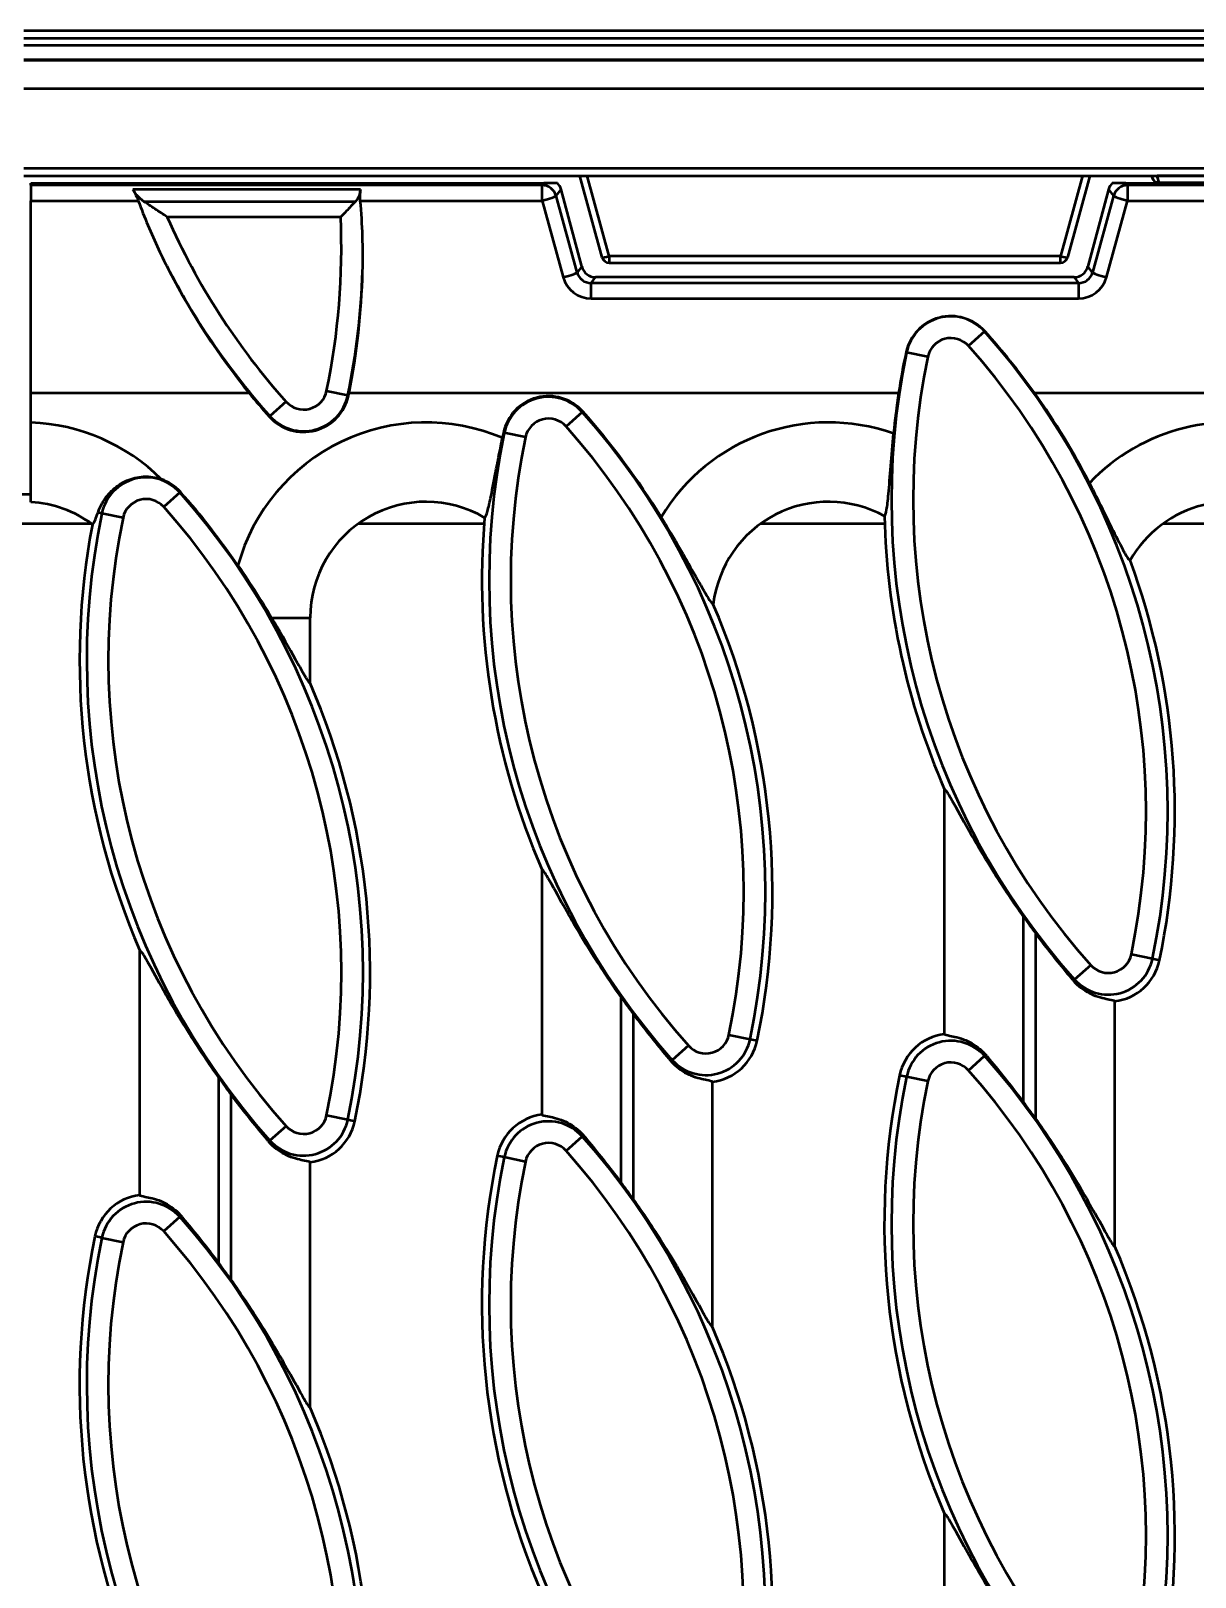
# Model space of a CAD drawing. Header units: millimetres. Extents: x 0 to 2774, y -40 to 1485.
# Drawn here: x 1466.5 to 1546.9, y 593.3 to 700 of the extents above; entities that cross this region are included whole.
import ezdxf

# ---------------------------------------------------------------- set-up
doc = ezdxf.new("R2010")
doc.units = ezdxf.units.MM
doc.header["$LTSCALE"] = 2.5
doc.layers.add('Sichtbar (ISO)', color=7, linetype='Continuous', lineweight=50)
doc.layers.add('Sichtbar schmal (ISO)', color=7, linetype='Continuous', lineweight=50)

msp = doc.modelspace()

# ---------------------------------------------------------------- linework, layer by layer
at = {"layer": 'Sichtbar (ISO)'}
for p, q in [((1965.988, 700.016), (1465.988, 700.016)), ((1965.988, 698.016), (1465.988, 698.016)), ((1965.988, 696.016), (1465.988, 696.016)), ((1465.988, 690.016), (1504.725, 690.016)), ((1466.488, 689.37), (1466.488, 689.516)), ((1466.488, 689.516), (1501.893, 689.516)), ((1502.837, 689.516), (1501.893, 689.516)), ((1505.933, 684.383), (1504.379, 690.016)), ((1504.886, 690.016), (1539.09, 690.016)), ((1539.597, 690.016), (1538.043, 684.383)), ((1539.251, 690.016), (1544.138, 690.016)), ((1542.083, 689.516), (1541.14, 689.516)), ((1542.083, 689.516), (1544.372, 689.516)), ((1543.854, 690.016), (1543.889, 689.886)), ((1544.138, 690.016), (1573.838, 690.016)), ((1573.728, 690.003), (1544.248, 690.003)), ((1544.372, 689.516), (1573.604, 689.516)), ((1466.488, 689.37), (1466.488, 688.299)), ((1504.512, 683.754), (1503.086, 689.077)), ((1540.89, 689.077), (1539.464, 683.754)), ((1466.488, 675.016), (1466.488, 688.299)), ((1538.502, 683.016), (1505.475, 683.016)), ((1506.415, 684.016), (1537.561, 684.016)), ((1466.488, 672.984), (1466.488, 675.016)), ((1481.556, 675.016), (1466.488, 675.016)), ((1526.385, 675.016), (1488.452, 675.016)), ((1553.65, 675.016), (1535.791, 675.016)), ((1466.488, 667.5), (1466.488, 672.984)), ((1466.488, 668.016), (1465.488, 668.016)), ((1485.766, 654.994), (1485.766, 659.516)), ((1529.544, 647.704), (1529.544, 630.773)), ((1501.766, 642.148), (1501.766, 625.217)), ((1473.988, 636.592), (1473.988, 619.662)), ((1541.321, 616.105), (1541.321, 633.036)), ((1513.544, 610.55), (1513.544, 627.481)), ((1485.766, 604.994), (1485.766, 621.925)), ((1529.544, 597.704), (1529.544, 580.773))]:
    msp.add_line(p, q, dxfattribs=at)
for centre, radius, start, end in [((1544.372, 690.016), 0.5, 195, 270), ((1506.415, 684.516), 0.5, 195.42277, 270), ((1537.561, 684.516), 0.5, 270, 344.57723), ((1520.059, 706.56), 49.775, 219.32698, 221.785), ((1485.312, 675.509), 3.175, 221.785, 348.215), ((1439.694, 685.026), 49.775, 348.215, 348.39735), ((1502.22, 671.633), 3.175, 41.785, 168.215), ((1575.615, 667.671), 49.775, 171.5151, 174.75934), ((1495.25, 646.138), 49.775, 27.09671, 35.46255), ((1467.472, 640.582), 49.775, 31.32338, 41.785), ((1547.837, 662.116), 49.775, 168.215, 168.64114), ((1474.442, 666.078), 3.175, 41.785, 70.76618), ((1439.694, 635.026), 49.775, 34.36694, 41.785), ((1465.988, 659.516), 8, 53.61332, 86.41668), ((1493.766, 659.516), 8, 59.63825, 180), ((1521.544, 659.516), 8, 61.05076, 173.44556), ((1549.321, 659.516), 8, 57.07077, 150.29643), ((1520.059, 656.56), 50.212, 169.21541, 203.43238), ((1547.837, 662.116), 50.212, 175.08441, 203.43238), ((1575.615, 667.671), 50.212, 181.31847, 203.43238), ((1495.25, 646.138), 50.212, 348.215, 20.20465), ((1467.472, 640.582), 50.212, 348.215, 23.28189), ((1439.694, 635.026), 50.212, 348.215, 23.43238), ((1575.615, 667.671), 49.775, 215.35783, 216.96405), ((1540.868, 636.62), 3.612, 277.21491, 348.215), ((1547.837, 662.116), 49.775, 215.35783, 216.96405), ((1529.997, 627.189), 3.612, 97.21491, 168.215), ((1513.09, 631.064), 3.612, 277.21491, 348.215), ((1520.059, 656.56), 49.775, 215.35783, 216.96405), ((1575.615, 617.671), 50.212, 168.215, 203.43238), ((1495.25, 596.138), 49.775, 35.35783, 36.96405), ((1485.312, 625.509), 3.612, 277.21491, 348.215), ((1502.22, 621.633), 3.612, 97.21491, 168.215), ((1547.837, 612.116), 50.212, 168.215, 203.43238), ((1467.472, 590.582), 49.775, 35.35783, 36.96405), ((1474.442, 616.078), 3.612, 97.21491, 168.215), ((1520.059, 606.56), 50.212, 168.215, 203.43238), ((1495.25, 596.138), 50.212, 348.215, 23.43238), ((1439.694, 585.026), 49.775, 35.35783, 36.96405), ((1467.472, 590.582), 50.212, 348.215, 23.43238), ((1439.694, 585.026), 50.212, 348.215, 23.43238)]:
    msp.add_arc(centre, radius, start, end, dxfattribs=at)
for centre, major_axis, ratio, start_param, end_param in [((1502.118, 688.812), (0.612, 0.798), 0.9939744, 5.6316035, 6.1409681), ((1541.858, 688.812), (-0.612, 0.798), 0.9939744, 0.1422172, 0.6515818), ((1544.234, 690.529), (0.137, -0.51), 0.947813, 5.8149227, 6.0344777), ((1520.059, 706.235), (0, -49.57), 0.9999784, 5.1907195, 5.3936832), ((1439.694, 684.7), (0, 49.711), 0.9999784, 4.5163222, 4.6865921), ((1505.48, 684.019), (-0.612, -0.798), 0.9939744, 5.6316035, 6.9347671), ((1538.496, 684.019), (0.612, -0.798), 0.9939744, 5.6316035, 6.9347671), ((1529.997, 677.168), (0, 3.161), 0.9999784, 5.4465612, 7.6418698), ((1495.25, 645.809), (0, 49.967), 0.9999784, 5.3366664, 5.4465612), ((1575.615, 667.344), (0, -49.825), 0.9999784, 4.5002771, 4.5578069)]:
    msp.add_ellipse(centre, major_axis=major_axis, ratio=ratio, start_param=start_param, end_param=end_param, dxfattribs=at)
for points in [[(1504.725, 690.016), (1504.778, 690.016), (1504.833, 690.016), (1504.886, 690.016)], [(1539.09, 690.016), (1539.143, 690.016), (1539.198, 690.015), (1539.251, 690.016)], [(1489.388, 683.418), (1489.429, 685.001), (1489.38, 686.647), (1489.227, 688.299)], [(1480.781, 663.124), (1481.672, 661.82), (1482.471, 660.574), (1483.106, 659.516)]]:
    msp.add_open_spline(points, degree=3, dxfattribs=at)
for points, knots in [([(1473.523, 689.081), (1473.549, 689.03), (1473.58, 688.974), (1473.668, 688.811), (1473.729, 688.695), (1473.827, 688.485), (1473.865, 688.393), (1473.899, 688.299)], [-0.098840568, -0.098840568, -0.098840568, -0.098840568, -0.075449261, -0.075449261, -0.03458802, -0.03458802, -0.004650822, -0.004650822, -0.004650822, -0.004650822]), ([(1474.31, 688.228), (1474.119, 688.357), (1473.936, 688.521), (1473.699, 688.794), (1473.598, 688.938), (1473.523, 689.081)], [0.96316051, 0.96316051, 0.96316051, 0.96316051, 1.03889631, 1.03889631, 1.09898258, 1.09898258, 1.09898258, 1.09898258]), ([(1489.24, 689.081), (1489.231, 688.932), (1489.196, 688.777), (1489.087, 688.507), (1488.994, 688.353), (1488.877, 688.228)], [0.02797662, 0.02797662, 0.02797662, 0.02797662, 0.08666065, 0.08666065, 0.14739709, 0.14739709, 0.14739709, 0.14739709]), ([(1489.227, 688.299), (1489.218, 688.4), (1489.214, 688.501), (1489.215, 688.71), (1489.221, 688.816), (1489.232, 688.973), (1489.237, 689.03), (1489.24, 689.081)], [-0.096963668, -0.096963668, -0.096963668, -0.096963668, -0.066667261, -0.066667261, -0.032630314, -0.032630314, -0.010677239, -0.010677239, -0.010677239, -0.010677239]), ([(1473.899, 688.299), (1474.319, 687.156), (1474.791, 686.032), (1475.542, 684.429), (1475.795, 683.917), (1476.054, 683.418)], [9.33624862, 9.33624862, 9.33624862, 9.33624862, 9.67204096, 9.67204096, 9.83403871, 9.83403871, 9.83403871, 9.83403871]), ([(1475.905, 687.167), (1475.903, 687.169), (1475.9, 687.17), (1475.613, 687.358), (1475.325, 687.548), (1474.77, 687.917), (1474.519, 688.086), (1474.31, 688.228)], [-0.1736043, -0.1736043, -0.1736043, -0.1736043, -0.17287888, -0.17287888, -0.08700626, -0.08700626, 0, 0, 0, 0]), ([(1488.877, 688.228), (1488.757, 688.1), (1488.621, 687.955), (1488.287, 687.603), (1488.082, 687.386), (1487.876, 687.171), (1487.874, 687.169), (1487.872, 687.167)], [-0.15424669, -0.15424669, -0.15424669, -0.15424669, -0.08874603, -0.08874603, 0, 0, 0.00070076, 0.00070076, 0.00070076, 0.00070076]), ([(1497.81, 666.418), (1497.867, 666.451), (1497.934, 666.602), (1498.083, 667.124), (1498.165, 667.487), (1498.365, 668.456), (1498.485, 669.088), (1498.749, 670.459), (1498.89, 671.186), (1499.037, 671.919)], [-0.83106187, -0.83106187, -0.83106187, -0.83106187, -0.64143493, -0.64143493, -0.45191856, -0.45191856, -0.22425246, -0.22425246, 0, 0, 0, 0]), ([(1525.416, 666.516), (1525.469, 666.551), (1525.518, 666.708), (1525.609, 667.242), (1525.65, 667.612), (1525.744, 668.609), (1525.797, 669.273), (1525.914, 670.702), (1525.978, 671.457), (1526.048, 672.218)], [-0.83915151, -0.83915151, -0.83915151, -0.83915151, -0.6515259, -0.6515259, -0.46384549, -0.46384549, -0.22918293, -0.22918293, 0, 0, 0, 0]), ([(1471.122, 666.77), (1471.202, 667.001), (1471.312, 667.262), (1471.642, 667.815), (1471.864, 668.104), (1472.424, 668.612), (1472.739, 668.823), (1473.466, 669.138), (1473.861, 669.233), (1474.682, 669.271), (1475.096, 669.212), (1475.488, 669.076)], [-0.63329191, -0.63329191, -0.63329191, -0.63329191, -0.50508909, -0.50508909, -0.37047539, -0.37047539, -0.24771256, -0.24771256, -0.12447132, -0.12447132, 0, 0, 0, 0]), ([(1539.562, 668.81), (1539.768, 668.406), (1539.973, 668.002), (1540.371, 667.208), (1540.564, 666.82), (1541.065, 665.808), (1541.355, 665.215), (1541.8, 664.339), (1541.972, 664.014), (1542.229, 663.596), (1542.319, 663.487), (1542.373, 663.48)], [-0.85799491, -0.85799491, -0.85799491, -0.85799491, -0.72226203, -0.72226203, -0.58615442, -0.58615442, -0.35152236, -0.35152236, -0.16586907, -0.16586907, 0, 0, 0, 0]), ([(1470.734, 665.956), (1470.787, 665.979), (1470.855, 666.089), (1470.993, 666.412), (1471.055, 666.576), (1471.122, 666.77)], [-0.55428354, -0.55428354, -0.55428354, -0.55428354, -0.39044752, -0.39044752, -0.28104472, -0.28104472, -0.28104472, -0.28104472]), ([(1509.992, 666.458), (1510.377, 665.826), (1510.754, 665.194), (1511.471, 663.969), (1511.811, 663.375), (1512.481, 662.194), (1512.79, 661.645), (1513.179, 660.98), (1513.316, 660.753), (1513.502, 660.491), (1513.563, 660.427), (1513.596, 660.429)], [-0.84942573, -0.84942573, -0.84942573, -0.84942573, -0.65876792, -0.65876792, -0.46793444, -0.46793444, -0.24658593, -0.24658593, -0.10846211, -0.10846211, 0, 0, 0, 0]), ([(1483.106, 659.516), (1483.229, 659.312), (1483.349, 659.109), (1484.004, 657.994), (1484.494, 657.108), (1485.097, 656.022), (1485.299, 655.659), (1485.536, 655.265), (1485.605, 655.159), (1485.708, 655.025), (1485.744, 654.992), (1485.766, 654.994)], [1.25122174, 1.25122174, 1.25122174, 1.25122174, 1.32007666, 1.32007666, 1.63136927, 1.63136927, 1.78495243, 1.78495243, 1.86174401, 1.86174401, 1.93251551, 1.93251551, 1.93251551, 1.93251551]), ([(1535.021, 638.867), (1534.337, 639.831), (1533.641, 640.869), (1532.218, 643.128), (1531.51, 644.349), (1530.549, 646.066), (1530.142, 646.816), (1529.798, 647.392), (1529.721, 647.514), (1529.606, 647.669), (1529.566, 647.706), (1529.544, 647.704)], [3.485316, 3.485316, 3.485316, 3.485316, 3.8312275, 3.8312275, 4.2428686, 4.2428686, 4.5039478, 4.5039478, 4.5816976, 4.5816976, 4.6534636, 4.6534636, 4.6534636, 4.6534636]), ([(1507.243, 633.312), (1506.559, 634.275), (1505.864, 635.313), (1504.44, 637.572), (1503.732, 638.793), (1502.771, 640.511), (1502.364, 641.261), (1502.02, 641.836), (1501.943, 641.959), (1501.828, 642.113), (1501.788, 642.15), (1501.766, 642.148)], [3.485316, 3.485316, 3.485316, 3.485316, 3.8312275, 3.8312275, 4.2428686, 4.2428686, 4.5039478, 4.5039478, 4.5816976, 4.5816976, 4.6534636, 4.6534636, 4.6534636, 4.6534636]), ([(1538.457, 634.466), (1538.413, 634.519), (1538.368, 634.572), (1537.617, 635.47), (1536.882, 636.383), (1536.098, 637.405), (1535.972, 637.572), (1535.844, 637.741)], [0.70958265, 0.70958265, 0.70958265, 0.70958265, 0.73010989, 0.73010989, 1.0546565, 1.0546565, 1.11670002, 1.11670002, 1.11670002, 1.11670002]), ([(1479.465, 627.756), (1478.782, 628.72), (1478.086, 629.758), (1476.662, 632.017), (1475.954, 633.237), (1474.993, 634.955), (1474.587, 635.705), (1474.243, 636.281), (1474.165, 636.403), (1474.05, 636.557), (1474.01, 636.595), (1473.988, 636.592)], [3.485316, 3.485316, 3.485316, 3.485316, 3.8312275, 3.8312275, 4.2428686, 4.2428686, 4.5039478, 4.5039478, 4.5816976, 4.5816976, 4.6534636, 4.6534636, 4.6534636, 4.6534636]), ([(1541.321, 633.036), (1541.273, 633.077), (1541.142, 633.106), (1540.666, 633.199), (1540.269, 633.275), (1539.661, 633.534), (1539.47, 633.629), (1539.086, 633.872), (1538.894, 634.021), (1538.635, 634.267), (1538.544, 634.362), (1538.457, 634.466)], [0.04336489, 0.04336489, 0.04336489, 0.04336489, 0.19996601, 0.19996601, 0.39993202, 0.39993202, 0.47560066, 0.47560066, 0.55126929, 0.55126929, 0.59299387, 0.59299387, 0.59299387, 0.59299387]), ([(1510.679, 628.91), (1510.635, 628.963), (1510.59, 629.016), (1509.839, 629.914), (1509.104, 630.827), (1508.321, 631.849), (1508.194, 632.016), (1508.066, 632.185)], [0.70958265, 0.70958265, 0.70958265, 0.70958265, 0.73010989, 0.73010989, 1.0546565, 1.0546565, 1.11670002, 1.11670002, 1.11670002, 1.11670002]), ([(1529.544, 630.773), (1529.592, 630.732), (1529.723, 630.703), (1530.199, 630.61), (1530.596, 630.534), (1531.204, 630.275), (1531.395, 630.18), (1531.779, 629.937), (1531.971, 629.788), (1532.23, 629.542), (1532.321, 629.446), (1532.408, 629.343)], [0.04336489, 0.04336489, 0.04336489, 0.04336489, 0.19996601, 0.19996601, 0.39993202, 0.39993202, 0.47560066, 0.47560066, 0.55126929, 0.55126929, 0.59299387, 0.59299387, 0.59299387, 0.59299387]), ([(1513.544, 627.481), (1513.495, 627.521), (1513.364, 627.551), (1512.889, 627.643), (1512.491, 627.719), (1511.883, 627.978), (1511.692, 628.073), (1511.308, 628.317), (1511.116, 628.465), (1510.857, 628.711), (1510.766, 628.807), (1510.679, 628.91)], [0.04336489, 0.04336489, 0.04336489, 0.04336489, 0.19996601, 0.19996601, 0.39993202, 0.39993202, 0.47560066, 0.47560066, 0.55126929, 0.55126929, 0.59299387, 0.59299387, 0.59299387, 0.59299387]), ([(1532.408, 629.343), (1532.452, 629.29), (1532.497, 629.237), (1533.248, 628.339), (1533.983, 627.426), (1534.767, 626.404), (1534.893, 626.237), (1535.021, 626.068)], [0.70958265, 0.70958265, 0.70958265, 0.70958265, 0.73010989, 0.73010989, 1.0546565, 1.0546565, 1.11670002, 1.11670002, 1.11670002, 1.11670002]), ([(1482.902, 623.355), (1482.857, 623.408), (1482.813, 623.461), (1482.061, 624.359), (1481.326, 625.272), (1480.543, 626.294), (1480.416, 626.461), (1480.289, 626.63)], [0.70958265, 0.70958265, 0.70958265, 0.70958265, 0.73010989, 0.73010989, 1.0546565, 1.0546565, 1.11670002, 1.11670002, 1.11670002, 1.11670002]), ([(1501.766, 625.217), (1501.814, 625.176), (1501.945, 625.147), (1502.421, 625.054), (1502.818, 624.979), (1503.426, 624.72), (1503.617, 624.624), (1504.001, 624.381), (1504.193, 624.232), (1504.452, 623.987), (1504.543, 623.891), (1504.63, 623.787)], [0.04336489, 0.04336489, 0.04336489, 0.04336489, 0.19996601, 0.19996601, 0.39993202, 0.39993202, 0.47560066, 0.47560066, 0.55126929, 0.55126929, 0.59299387, 0.59299387, 0.59299387, 0.59299387]), ([(1535.844, 624.941), (1536.528, 623.978), (1537.224, 622.94), (1538.647, 620.681), (1539.356, 619.46), (1540.317, 617.743), (1540.723, 616.993), (1541.067, 616.417), (1541.144, 616.294), (1541.259, 616.14), (1541.299, 616.103), (1541.321, 616.105)], [3.485316, 3.485316, 3.485316, 3.485316, 3.8312275, 3.8312275, 4.2428686, 4.2428686, 4.5039478, 4.5039478, 4.5816976, 4.5816976, 4.6534636, 4.6534636, 4.6534636, 4.6534636]), ([(1485.766, 621.925), (1485.717, 621.966), (1485.587, 621.995), (1485.111, 622.088), (1484.713, 622.163), (1484.105, 622.422), (1483.914, 622.518), (1483.531, 622.761), (1483.339, 622.91), (1483.079, 623.156), (1482.989, 623.251), (1482.902, 623.355)], [0.04336489, 0.04336489, 0.04336489, 0.04336489, 0.19996601, 0.19996601, 0.39993202, 0.39993202, 0.47560066, 0.47560066, 0.55126929, 0.55126929, 0.59299387, 0.59299387, 0.59299387, 0.59299387]), ([(1504.63, 623.787), (1504.674, 623.735), (1504.719, 623.681), (1505.47, 622.783), (1506.206, 621.87), (1506.989, 620.849), (1507.116, 620.682), (1507.243, 620.512)], [0.70958265, 0.70958265, 0.70958265, 0.70958265, 0.73010989, 0.73010989, 1.0546565, 1.0546565, 1.11670002, 1.11670002, 1.11670002, 1.11670002]), ([(1473.988, 619.662), (1474.037, 619.621), (1474.167, 619.591), (1474.643, 619.499), (1475.041, 619.423), (1475.648, 619.164), (1475.84, 619.069), (1476.223, 618.825), (1476.415, 618.677), (1476.675, 618.431), (1476.765, 618.335), (1476.852, 618.232)], [0.04336489, 0.04336489, 0.04336489, 0.04336489, 0.19996601, 0.19996601, 0.39993202, 0.39993202, 0.47560066, 0.47560066, 0.55126929, 0.55126929, 0.59299387, 0.59299387, 0.59299387, 0.59299387]), ([(1508.066, 619.386), (1508.75, 618.422), (1509.446, 617.385), (1510.869, 615.126), (1511.578, 613.905), (1512.539, 612.187), (1512.945, 611.437), (1513.289, 610.861), (1513.366, 610.739), (1513.481, 610.585), (1513.522, 610.548), (1513.544, 610.55)], [3.485316, 3.485316, 3.485316, 3.485316, 3.8312275, 3.8312275, 4.2428686, 4.2428686, 4.5039478, 4.5039478, 4.5816976, 4.5816976, 4.6534636, 4.6534636, 4.6534636, 4.6534636]), ([(1476.852, 618.232), (1476.897, 618.179), (1476.941, 618.126), (1477.693, 617.228), (1478.428, 616.315), (1479.211, 615.293), (1479.338, 615.126), (1479.465, 614.957)], [0.70958265, 0.70958265, 0.70958265, 0.70958265, 0.73010989, 0.73010989, 1.0546565, 1.0546565, 1.11670002, 1.11670002, 1.11670002, 1.11670002]), ([(1480.289, 613.83), (1480.972, 612.867), (1481.668, 611.829), (1483.092, 609.57), (1483.8, 608.349), (1484.761, 606.632), (1485.167, 605.882), (1485.511, 605.306), (1485.589, 605.183), (1485.704, 605.029), (1485.744, 604.992), (1485.766, 604.994)], [3.485316, 3.485316, 3.485316, 3.485316, 3.8312275, 3.8312275, 4.2428686, 4.2428686, 4.5039478, 4.5039478, 4.5816976, 4.5816976, 4.6534636, 4.6534636, 4.6534636, 4.6534636]), ([(1535.021, 588.867), (1534.337, 589.831), (1533.641, 590.869), (1532.218, 593.128), (1531.51, 594.349), (1530.549, 596.066), (1530.142, 596.816), (1529.798, 597.392), (1529.721, 597.514), (1529.606, 597.669), (1529.566, 597.706), (1529.544, 597.704)], [3.485316, 3.485316, 3.485316, 3.485316, 3.8312275, 3.8312275, 4.2428686, 4.2428686, 4.5039478, 4.5039478, 4.5816976, 4.5816976, 4.6534636, 4.6534636, 4.6534636, 4.6534636])]:
    msp.add_open_spline(points, degree=3, knots=knots, dxfattribs=at)
at = {"layer": 'Sichtbar schmal (ISO)'}
for p, q in [((1465.988, 699.516), (1965.988, 699.516)), ((1965.988, 699.016), (1465.988, 699.016)), ((1465.988, 697.99), (1965.988, 697.99)), ((1965.988, 690.516), (1465.988, 690.516)), ((1501.893, 689.516), (1501.782, 689.37)), ((1506.415, 684.472), (1504.886, 690.016)), ((1539.09, 690.016), (1537.561, 684.472)), ((1542.194, 689.37), (1542.083, 689.516)), ((1544.372, 689.54), (1544.248, 690.003)), ((1544.372, 689.54), (1544.372, 689.516)), ((1573.604, 689.54), (1544.372, 689.54)), ((1501.782, 689.37), (1466.488, 689.37)), ((1489.24, 689.081), (1473.523, 689.081)), ((1501.782, 688.299), (1501.782, 689.37)), ((1502.744, 688.632), (1503.086, 689.077)), ((1504.197, 683.344), (1502.744, 688.632)), ((1541.232, 688.632), (1539.779, 683.344)), ((1540.89, 689.077), (1541.232, 688.632)), ((1695.782, 689.37), (1542.194, 689.37)), ((1542.194, 689.37), (1542.194, 688.299)), ((1466.488, 688.299), (1473.899, 688.299)), ((1488.877, 688.228), (1474.31, 688.228)), ((1489.227, 688.299), (1501.782, 688.299)), ((1501.782, 688.299), (1503.235, 683.011)), ((1540.741, 683.011), (1542.194, 688.299)), ((1542.194, 688.299), (1582.451, 688.299)), ((1487.872, 687.167), (1475.905, 687.167)), ((1506.415, 684.472), (1506.415, 684.016)), ((1537.561, 684.472), (1506.415, 684.472)), ((1537.561, 684.016), (1537.561, 684.472)), ((1504.512, 683.754), (1504.197, 683.344)), ((1505.167, 682.615), (1505.475, 683.016)), ((1538.502, 683.016), (1538.809, 682.615)), ((1539.779, 683.344), (1539.464, 683.754)), ((1538.809, 682.615), (1505.167, 682.615)), ((1505.167, 681.544), (1505.167, 682.615)), ((1538.809, 682.615), (1538.809, 681.544)), ((1505.167, 681.544), (1538.809, 681.544)), ((1532.324, 679.268), (1531.209, 678.272)), ((1532.324, 679.268), (1532.344, 679.286)), ((1526.943, 677.826), (1526.907, 677.834)), ((1528.406, 677.521), (1526.943, 677.826)), ((1486.903, 675.177), (1488.366, 674.872)), ((1488.366, 674.872), (1488.42, 674.86)), ((1482.986, 673.43), (1482.945, 673.393)), ((1484.1, 674.426), (1482.986, 673.43)), ((1504.546, 673.712), (1503.432, 672.716)), ((1504.546, 673.712), (1504.587, 673.749)), ((1499.165, 672.271), (1499.111, 672.282)), ((1500.628, 671.965), (1499.165, 672.271)), ((1476.768, 668.157), (1475.654, 667.161)), ((1476.768, 668.157), (1476.809, 668.193)), ((1470.676, 665.998), (1461.301, 665.998)), ((1471.388, 666.715), (1471.122, 666.77)), ((1472.851, 666.41), (1471.388, 666.715)), ((1497.775, 665.998), (1489.078, 665.998)), ((1525.43, 665.998), (1516.856, 665.998)), ((1553.703, 665.998), (1544.634, 665.998)), ((1483.106, 659.516), (1485.766, 659.516)), ((1535.021, 626.068), (1535.021, 638.867)), ((1535.844, 637.741), (1535.844, 624.941)), ((1542.459, 636.288), (1543.922, 635.983)), ((1539.656, 635.537), (1538.541, 634.541)), ((1543.922, 635.983), (1544.404, 635.882)), ((1538.541, 634.541), (1538.457, 634.466)), ((1507.243, 620.512), (1507.243, 633.312)), ((1508.066, 632.185), (1508.066, 619.386)), ((1514.681, 630.732), (1516.144, 630.427)), ((1511.878, 629.981), (1510.764, 628.986)), ((1516.144, 630.427), (1516.626, 630.327)), ((1510.764, 628.986), (1510.679, 628.91)), ((1531.209, 628.272), (1532.324, 629.268)), ((1532.324, 629.268), (1532.408, 629.343)), ((1479.465, 614.957), (1479.465, 627.756)), ((1526.943, 627.826), (1526.461, 627.927)), ((1528.406, 627.521), (1526.943, 627.826)), ((1480.289, 626.63), (1480.289, 613.83)), ((1484.1, 624.426), (1482.986, 623.43)), ((1486.903, 625.177), (1488.366, 624.872)), ((1488.366, 624.872), (1488.848, 624.771)), ((1482.986, 623.43), (1482.902, 623.355)), ((1503.432, 622.716), (1504.546, 623.712)), ((1504.546, 623.712), (1504.63, 623.787)), ((1499.165, 622.271), (1498.683, 622.371)), ((1500.628, 621.965), (1499.165, 622.271)), ((1476.768, 618.157), (1475.654, 617.161)), ((1476.768, 618.157), (1476.852, 618.232)), ((1471.388, 616.715), (1470.905, 616.816)), ((1471.388, 616.715), (1472.851, 616.41))]:
    msp.add_line(p, q, dxfattribs=at)
for centre, radius, start, end in [((1520.059, 706.56), 48.226, 203.71153, 221.785), ((1439.694, 685.026), 48.226, 348.215, 2.54419), ((1520.059, 706.56), 49.72, 207.73988, 221.785), ((1439.694, 685.026), 49.72, 348.215, 358.1458), ((1529.997, 677.189), 3.12, 41.785, 168.215), ((1529.997, 677.189), 1.626, 41.785, 168.215), ((1495.25, 646.138), 49.72, 348.215, 41.785), ((1575.615, 667.671), 49.72, 168.215, 221.785), ((1495.25, 646.138), 48.226, 348.215, 41.785), ((1575.615, 667.671), 48.226, 168.215, 221.785), ((1485.312, 675.509), 3.12, 221.785, 348.215), ((1485.312, 675.509), 1.626, 221.785, 348.215), ((1502.22, 671.633), 3.12, 41.785, 168.215), ((1467.472, 640.582), 49.72, 348.215, 41.785), ((1465.988, 659.516), 13.477, 45.18149, 87.87386), ((1493.766, 659.516), 13.477, 66.97504, 164.47003), ((1502.22, 671.633), 1.626, 41.785, 168.215), ((1467.472, 640.582), 48.226, 348.215, 41.785), ((1521.544, 659.516), 13.477, 70.47428, 148.99217), ((1549.321, 659.516), 13.477, 71.3703, 136.3997), ((1547.837, 662.116), 49.72, 168.215, 221.785), ((1547.837, 662.116), 48.226, 168.215, 221.785), ((1474.442, 666.078), 3.12, 41.785, 168.215), ((1439.694, 635.026), 49.72, 348.215, 41.785), ((1474.442, 666.078), 1.626, 41.785, 168.215), ((1439.694, 635.026), 48.226, 348.215, 41.785), ((1520.059, 656.56), 49.72, 168.215, 221.785), ((1520.059, 656.56), 48.226, 168.215, 221.785), ((1540.868, 636.62), 1.626, 221.785, 348.215), ((1540.868, 636.62), 3.12, 221.785, 348.215), ((1513.09, 631.064), 1.626, 221.785, 348.215), ((1513.09, 631.064), 3.12, 221.785, 348.215), ((1529.997, 627.189), 3.12, 41.785, 168.215), ((1529.997, 627.189), 1.626, 41.785, 168.215), ((1495.25, 596.138), 49.72, 348.215, 41.785), ((1575.615, 617.671), 49.72, 168.215, 221.785), ((1575.615, 617.671), 48.226, 168.215, 221.785), ((1495.25, 596.138), 48.226, 348.215, 41.785), ((1485.312, 625.509), 3.12, 221.785, 348.215), ((1485.312, 625.509), 1.626, 221.785, 348.215), ((1502.22, 621.633), 3.12, 41.785, 168.215), ((1502.22, 621.633), 1.626, 41.785, 168.215), ((1467.472, 590.582), 49.72, 348.215, 41.785), ((1547.837, 612.116), 49.72, 168.215, 221.785), ((1467.472, 590.582), 48.226, 348.215, 41.785), ((1547.837, 612.116), 48.226, 168.215, 221.785), ((1474.442, 616.078), 3.12, 41.785, 168.215), ((1439.694, 585.026), 49.72, 348.215, 41.785), ((1474.442, 616.078), 1.626, 41.785, 168.215), ((1439.694, 585.026), 48.226, 348.215, 41.785), ((1520.059, 606.56), 49.72, 168.215, 221.785), ((1520.059, 606.56), 48.226, 168.215, 221.785)]:
    msp.add_arc(centre, radius, start, end, dxfattribs=at)
for centre, major_axis, ratio, start_param, end_param in [((1544.372, 690.016), (-0.483, -0.129), 0.947813, 0, 1.3220887), ((1501.782, 688.374), (0.793, -0.609), 0.9939744, 0.9192145, 2.2223781), ((1501.782, 688.374), (0.964, 0.265), 0.0721967, 4.6925556, 6.1956899), ((1542.194, 688.374), (0.793, 0.609), 0.9939744, 0.9192145, 2.2223781), ((1542.194, 688.374), (-0.964, 0.265), 0.0721967, 0.0874954, 1.5906297), ((1506.415, 684.516), (-0.482, -0.133), 0.0840398, 0, 1.5476161), ((1537.561, 684.516), (0.482, -0.133), 0.0840398, 4.7355692, 6.2831853), ((1503.235, 683.086), (0.964, 0.265), 0.0721967, 4.6925556, 6.1956899), ((1505.169, 683.538), (-1.998, -0.165), 0.9949797, 0.185051, 1.4882147), ((1505.169, 683.613), (-0.941, -0.361), 0.9888886, 6.1870891, 7.4902527), ((1538.807, 683.613), (0.941, -0.361), 0.9888886, 5.0761179, 6.3792815), ((1538.807, 683.538), (1.998, -0.165), 0.9949797, 4.7949707, 6.0981343), ((1540.741, 683.086), (-0.964, 0.265), 0.0721967, 0.0874954, 1.5906297)]:
    msp.add_ellipse(centre, major_axis=major_axis, ratio=ratio, start_param=start_param, end_param=end_param, dxfattribs=at)

doc.saveas('drawing.dxf')
